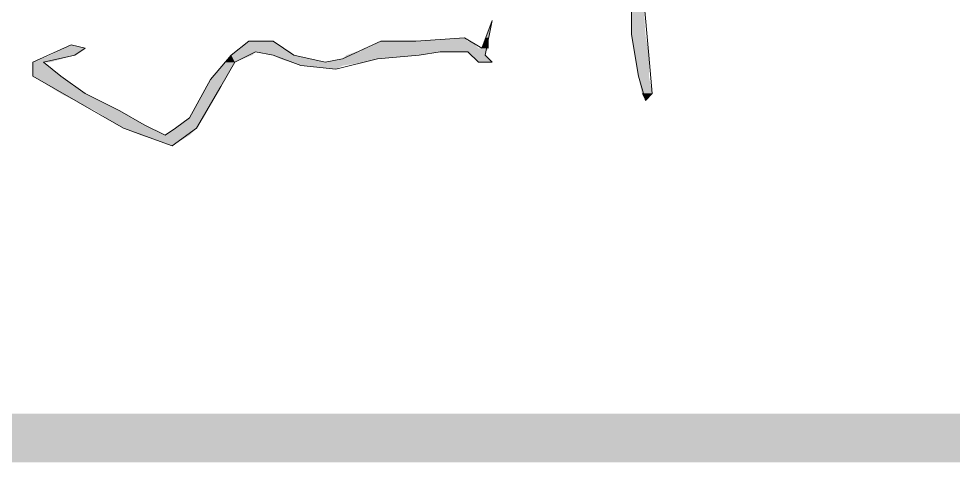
# Model space of a CAD drawing. Header units: millimetres. Extents: x 24 to 410, y 10 to 282.
# Drawn here: x 256.28 to 267.65, y 9.65 to 15.05 of the extents above; entities that cross this region are included whole.
import ezdxf

# ---------------------------------------------------------------- set-up
doc = ezdxf.new("R2010")
doc.units = ezdxf.units.MM
doc.layers.add('Watermark', color=7, linetype='Continuous')

msp = doc.modelspace()

# ---------------------------------------------------------------- hatches: boundary and pattern name
h = msp.add_hatch(color=256)
h.dxf.hatch_style = 2
h.paths.add_polyline_path([(30.395333, 10.244667), (29.802667, 9.652), (409.786667, 10.244667)])
h = msp.add_hatch(color=256)
h.dxf.hatch_style = 2
h.paths.add_polyline_path([(29.802667, 9.652), (409.786667, 10.244667), (410.379333, 9.652)])
at = {"layer": 'Watermark'}
h = msp.add_hatch(color=256, dxfattribs=at)
h.dxf.hatch_style = 2
h.paths.add_polyline_path([(263.736667, 15.621), (263.736667, 14.859), (263.906, 14.859)])
h = msp.add_hatch(color=256, dxfattribs=at)
h.dxf.hatch_style = 2
h.paths.add_polyline_path([(263.736667, 15.621), (263.863667, 15.621), (263.906, 14.859)])
h = msp.add_hatch(color=256, dxfattribs=at)
h.dxf.hatch_style = 2
h.paths.add_polyline_path([(262.043333, 15.028333), (261.958667, 14.816667), (262.001, 14.816667)])
h = msp.add_hatch(color=256, dxfattribs=at)
h.dxf.hatch_style = 2
h.paths.add_polyline_path([(261.704667, 14.816667), (261.112, 14.774333), (261.747, 14.774333)])
h = msp.add_hatch(color=256, dxfattribs=at)
h.dxf.hatch_style = 2
h.paths.add_polyline_path([(261.958667, 14.816667), (261.916333, 14.689667), (262.001, 14.689667)])
h = msp.add_hatch(color=256, dxfattribs=at)
h.dxf.hatch_style = 2
h.paths.add_polyline_path([(261.958667, 14.816667), (262.001, 14.816667), (262.001, 14.689667)])
h = msp.add_hatch(color=256, dxfattribs=at)
h.dxf.hatch_style = 2
h.paths.add_polyline_path([(263.736667, 14.859), (263.779, 14.605), (263.948333, 14.605)])
h = msp.add_hatch(color=256, dxfattribs=at)
h.dxf.hatch_style = 2
h.paths.add_polyline_path([(263.736667, 14.859), (263.906, 14.859), (263.948333, 14.605)])
h = msp.add_hatch(color=256, dxfattribs=at)
h.dxf.hatch_style = 2
h.paths.add_polyline_path([(256.836333, 14.689667), (256.667, 14.605), (256.963333, 14.605)])
h = msp.add_hatch(color=256, dxfattribs=at)
h.dxf.hatch_style = 2
h.paths.add_polyline_path([(256.921, 14.732), (256.836333, 14.689667), (257.090333, 14.689667)])
h = msp.add_hatch(color=256, dxfattribs=at)
h.dxf.hatch_style = 2
h.paths.add_polyline_path([(256.836333, 14.689667), (257.090333, 14.689667), (256.963333, 14.605)])
h = msp.add_hatch(color=256, dxfattribs=at)
h.dxf.hatch_style = 2
h.paths.add_polyline_path([(259.08, 14.774333), (258.910667, 14.647333), (259.588, 14.647333)])
h = msp.add_hatch(color=256, dxfattribs=at)
h.dxf.hatch_style = 2
h.paths.add_polyline_path([(259.08, 14.774333), (259.376333, 14.774333)])
h = msp.add_hatch(color=256, dxfattribs=at)
h.dxf.hatch_style = 2
h.paths.add_polyline_path([(259.08, 14.774333), (259.376333, 14.774333), (259.588, 14.647333)])
h = msp.add_hatch(color=256, dxfattribs=at)
h.dxf.hatch_style = 2
h.paths.add_polyline_path([(260.477, 14.689667), (260.434667, 14.647333), (261.958667, 14.647333)])
h = msp.add_hatch(color=256, dxfattribs=at)
h.dxf.hatch_style = 2
h.paths.add_polyline_path([(260.519333, 14.689667), (260.477, 14.689667), (261.916333, 14.689667)])
h = msp.add_hatch(color=256, dxfattribs=at)
h.dxf.hatch_style = 2
h.paths.add_polyline_path([(260.477, 14.689667), (262.001, 14.689667), (261.958667, 14.647333)])
h = msp.add_hatch(color=256, dxfattribs=at)
h.dxf.hatch_style = 2
h.paths.add_polyline_path([(260.688667, 14.774333), (260.519333, 14.689667), (261.874, 14.689667)])
h = msp.add_hatch(color=256, dxfattribs=at)
h.dxf.hatch_style = 2
h.paths.add_polyline_path([(260.519333, 14.689667), (261.916333, 14.689667)])
h = msp.add_hatch(color=256, dxfattribs=at)
h.dxf.hatch_style = 2
h.paths.add_polyline_path([(261.112, 14.774333), (260.688667, 14.774333), (261.789333, 14.774333)])
h = msp.add_hatch(color=256, dxfattribs=at)
h.dxf.hatch_style = 2
h.paths.add_polyline_path([(260.688667, 14.774333), (261.789333, 14.774333), (261.874, 14.689667)])
h = msp.add_hatch(color=256, dxfattribs=at)
h.dxf.hatch_style = 2
h.paths.add_polyline_path([(261.112, 14.774333), (261.789333, 14.774333)])
h = msp.add_hatch(color=256, dxfattribs=at)
h.dxf.hatch_style = 2
h.paths.add_polyline_path([(261.916333, 14.689667), (262.001, 14.689667)])
h = msp.add_hatch(color=256, dxfattribs=at)
h.dxf.hatch_style = 2
h.paths.add_polyline_path([(261.916333, 14.689667), (262.001, 14.689667)])
h = msp.add_hatch(color=256, dxfattribs=at)
h.dxf.hatch_style = 2
h.paths.add_polyline_path([(256.667, 14.605), (256.455333, 14.520333), (256.667, 14.520333)])
h = msp.add_hatch(color=256, dxfattribs=at)
h.dxf.hatch_style = 2
h.paths.add_polyline_path([(256.667, 14.605), (256.963333, 14.605), (256.667, 14.520333)])
h = msp.add_hatch(color=256, dxfattribs=at)
h.dxf.hatch_style = 2
h.paths.add_polyline_path([(258.868333, 14.605), (258.783667, 14.520333), (258.910667, 14.520333)])
h = msp.add_hatch(color=256, dxfattribs=at)
h.dxf.hatch_style = 2
h.paths.add_polyline_path([(258.910667, 14.647333), (258.868333, 14.605), (259.122333, 14.605)])
h = msp.add_hatch(color=256, dxfattribs=at)
h.dxf.hatch_style = 2
h.paths.add_polyline_path([(258.868333, 14.605), (259.122333, 14.605), (258.910667, 14.520333)])
h = msp.add_hatch(color=256, dxfattribs=at)
h.dxf.hatch_style = 2
h.paths.add_polyline_path([(258.910667, 14.647333), (259.164667, 14.647333), (259.122333, 14.605)])
h = msp.add_hatch(color=256, dxfattribs=at)
h.dxf.hatch_style = 2
h.paths.add_polyline_path([(259.164667, 14.647333), (259.376333, 14.605), (259.630333, 14.605)])
h = msp.add_hatch(color=256, dxfattribs=at)
h.dxf.hatch_style = 2
h.paths.add_polyline_path([(259.164667, 14.647333), (259.588, 14.647333), (259.630333, 14.605)])
h = msp.add_hatch(color=256, dxfattribs=at)
h.dxf.hatch_style = 2
h.paths.add_polyline_path([(259.376333, 14.605), (259.461, 14.562667), (259.799667, 14.562667)])
h = msp.add_hatch(color=256, dxfattribs=at)
h.dxf.hatch_style = 2
h.paths.add_polyline_path([(259.376333, 14.605), (259.630333, 14.605), (259.799667, 14.562667)])
h = msp.add_hatch(color=256, dxfattribs=at)
h.dxf.hatch_style = 2
h.paths.add_polyline_path([(259.461, 14.562667), (259.588, 14.520333), (260.011333, 14.520333)])
h = msp.add_hatch(color=256, dxfattribs=at)
h.dxf.hatch_style = 2
h.paths.add_polyline_path([(259.461, 14.562667), (259.799667, 14.562667), (260.011333, 14.520333)])
h = msp.add_hatch(color=256, dxfattribs=at)
h.dxf.hatch_style = 2
h.paths.add_polyline_path([(260.223, 14.562667), (260.011333, 14.520333), (260.477, 14.520333)])
h = msp.add_hatch(color=256, dxfattribs=at)
h.dxf.hatch_style = 2
h.paths.add_polyline_path([(260.265333, 14.605), (260.223, 14.562667), (260.646333, 14.562667)])
h = msp.add_hatch(color=256, dxfattribs=at)
h.dxf.hatch_style = 2
h.paths.add_polyline_path([(260.223, 14.562667), (260.646333, 14.562667), (260.477, 14.520333)])
h = msp.add_hatch(color=256, dxfattribs=at)
h.dxf.hatch_style = 2
h.paths.add_polyline_path([(260.392333, 14.647333), (260.265333, 14.605), (261.154333, 14.605)])
h = msp.add_hatch(color=256, dxfattribs=at)
h.dxf.hatch_style = 2
h.paths.add_polyline_path([(260.265333, 14.605), (261.154333, 14.605), (260.646333, 14.562667)])
h = msp.add_hatch(color=256, dxfattribs=at)
h.dxf.hatch_style = 2
h.paths.add_polyline_path([(260.434667, 14.647333), (260.392333, 14.647333), (261.408333, 14.647333)])
h = msp.add_hatch(color=256, dxfattribs=at)
h.dxf.hatch_style = 2
h.paths.add_polyline_path([(260.392333, 14.647333), (261.408333, 14.647333), (261.154333, 14.605)])
h = msp.add_hatch(color=256, dxfattribs=at)
h.dxf.hatch_style = 2
h.paths.add_polyline_path([(260.434667, 14.647333), (261.747, 14.647333), (261.408333, 14.647333)])
h = msp.add_hatch(color=256, dxfattribs=at)
h.dxf.hatch_style = 2
h.paths.add_polyline_path([(261.747, 14.647333), (261.958667, 14.647333)])
h = msp.add_hatch(color=256, dxfattribs=at)
h.dxf.hatch_style = 2
h.paths.add_polyline_path([(261.747, 14.647333), (261.958667, 14.647333)])
h = msp.add_hatch(color=256, dxfattribs=at)
h.dxf.hatch_style = 2
h.paths.add_polyline_path([(261.747, 14.647333), (261.789333, 14.605), (261.958667, 14.605)])
h = msp.add_hatch(color=256, dxfattribs=at)
h.dxf.hatch_style = 2
h.paths.add_polyline_path([(261.747, 14.647333), (261.958667, 14.647333), (261.958667, 14.605)])
h = msp.add_hatch(color=256, dxfattribs=at)
h.dxf.hatch_style = 2
h.paths.add_polyline_path([(261.789333, 14.605), (261.874, 14.520333), (262.043333, 14.520333)])
h = msp.add_hatch(color=256, dxfattribs=at)
h.dxf.hatch_style = 2
h.paths.add_polyline_path([(261.789333, 14.605), (261.958667, 14.605), (262.043333, 14.520333)])
h = msp.add_hatch(color=256, dxfattribs=at)
h.dxf.hatch_style = 2
h.paths.add_polyline_path([(263.779, 14.605), (263.821333, 14.351), (263.948333, 14.351)])
h = msp.add_hatch(color=256, dxfattribs=at)
h.dxf.hatch_style = 2
h.paths.add_polyline_path([(263.779, 14.605), (263.948333, 14.605), (263.948333, 14.351)])
h = msp.add_hatch(color=256, dxfattribs=at)
h.dxf.hatch_style = 2
h.paths.add_polyline_path([(256.455333, 14.520333), (256.582333, 14.520333)])
h = msp.add_hatch(color=256, dxfattribs=at)
h.dxf.hatch_style = 2
h.paths.add_polyline_path([(256.455333, 14.520333), (256.667, 14.520333), (256.582333, 14.520333)])
h = msp.add_hatch(color=256, dxfattribs=at)
h.dxf.hatch_style = 2
h.paths.add_polyline_path([(256.455333, 14.520333), (256.455333, 14.351), (256.794, 14.351)])
h = msp.add_hatch(color=256, dxfattribs=at)
h.dxf.hatch_style = 2
h.paths.add_polyline_path([(256.455333, 14.520333), (256.582333, 14.520333), (256.794, 14.351)])
h = msp.add_hatch(color=256, dxfattribs=at)
h.dxf.hatch_style = 2
h.paths.add_polyline_path([(258.783667, 14.520333), (258.614333, 14.308667), (258.783667, 14.308667)])
h = msp.add_hatch(color=256, dxfattribs=at)
h.dxf.hatch_style = 2
h.paths.add_polyline_path([(258.783667, 14.520333), (258.910667, 14.520333), (258.783667, 14.308667)])
h = msp.add_hatch(color=256, dxfattribs=at)
h.dxf.hatch_style = 2
h.paths.add_polyline_path([(259.588, 14.520333), (259.715, 14.478), (260.223, 14.478)])
h = msp.add_hatch(color=256, dxfattribs=at)
h.dxf.hatch_style = 2
h.paths.add_polyline_path([(259.588, 14.520333), (260.477, 14.520333), (260.223, 14.478)])
h = msp.add_hatch(color=256, dxfattribs=at)
h.dxf.hatch_style = 2
h.paths.add_polyline_path([(259.715, 14.478), (260.223, 14.478), (260.138333, 14.435667)])
h = msp.add_hatch(color=256, dxfattribs=at)
h.dxf.hatch_style = 2
h.paths.add_polyline_path([(256.455333, 14.351), (256.794, 14.139333), (257.090333, 14.139333)])
h = msp.add_hatch(color=256, dxfattribs=at)
h.dxf.hatch_style = 2
h.paths.add_polyline_path([(256.455333, 14.351), (256.794, 14.351), (257.090333, 14.139333)])
h = msp.add_hatch(color=256, dxfattribs=at)
h.dxf.hatch_style = 2
h.paths.add_polyline_path([(263.821333, 14.351), (263.863667, 14.139333), (263.990667, 14.139333)])
h = msp.add_hatch(color=256, dxfattribs=at)
h.dxf.hatch_style = 2
h.paths.add_polyline_path([(263.821333, 14.351), (263.948333, 14.351), (263.990667, 14.139333)])
h = msp.add_hatch(color=256, dxfattribs=at)
h.dxf.hatch_style = 2
h.paths.add_polyline_path([(258.572, 14.224), (258.360333, 13.843), (258.529667, 13.843)])
h = msp.add_hatch(color=256, dxfattribs=at)
h.dxf.hatch_style = 2
h.paths.add_polyline_path([(258.572, 14.224), (258.741333, 14.224), (258.529667, 13.843)])
h = msp.add_hatch(color=256, dxfattribs=at)
h.dxf.hatch_style = 2
h.paths.add_polyline_path([(258.614333, 14.308667), (258.572, 14.224), (258.741333, 14.224)])
h = msp.add_hatch(color=256, dxfattribs=at)
h.dxf.hatch_style = 2
h.paths.add_polyline_path([(258.614333, 14.308667), (258.783667, 14.308667), (258.741333, 14.224)])
h = msp.add_hatch(color=256, dxfattribs=at)
h.dxf.hatch_style = 2
h.paths.add_polyline_path([(256.794, 14.139333), (257.217333, 13.927667), (257.513667, 13.927667)])
h = msp.add_hatch(color=256, dxfattribs=at)
h.dxf.hatch_style = 2
h.paths.add_polyline_path([(256.794, 14.139333), (257.090333, 14.139333), (257.513667, 13.927667)])
h = msp.add_hatch(color=256, dxfattribs=at)
h.dxf.hatch_style = 2
h.paths.add_polyline_path([(263.863667, 14.139333), (263.990667, 14.139333), (263.906, 14.054667)])
h = msp.add_hatch(color=256, dxfattribs=at)
h.dxf.hatch_style = 2
h.paths.add_polyline_path([(257.217333, 13.927667), (257.471333, 13.758333), (257.81, 13.758333)])
h = msp.add_hatch(color=256, dxfattribs=at)
h.dxf.hatch_style = 2
h.paths.add_polyline_path([(257.217333, 13.927667), (257.513667, 13.927667), (257.81, 13.758333)])
h = msp.add_hatch(color=256, dxfattribs=at)
h.dxf.hatch_style = 2
h.paths.add_polyline_path([(258.360333, 13.843), (258.191, 13.716), (258.445, 13.716)])
h = msp.add_hatch(color=256, dxfattribs=at)
h.dxf.hatch_style = 2
h.paths.add_polyline_path([(258.360333, 13.843), (258.529667, 13.843), (258.445, 13.716)])
h = msp.add_hatch(color=256, dxfattribs=at)
h.dxf.hatch_style = 2
h.paths.add_polyline_path([(257.471333, 13.758333), (257.556, 13.716), (257.894667, 13.716)])
h = msp.add_hatch(color=256, dxfattribs=at)
h.dxf.hatch_style = 2
h.paths.add_polyline_path([(257.471333, 13.758333), (257.81, 13.758333), (257.894667, 13.716)])
h = msp.add_hatch(color=256, dxfattribs=at)
h.dxf.hatch_style = 2
h.paths.add_polyline_path([(257.556, 13.716), (257.767667, 13.631333), (258.064, 13.631333)])
h = msp.add_hatch(color=256, dxfattribs=at)
h.dxf.hatch_style = 2
h.paths.add_polyline_path([(257.556, 13.716), (257.894667, 13.716), (258.064, 13.631333)])
h = msp.add_hatch(color=256, dxfattribs=at)
h.dxf.hatch_style = 2
h.paths.add_polyline_path([(258.191, 13.716), (258.064, 13.631333), (258.360333, 13.631333)])
h = msp.add_hatch(color=256, dxfattribs=at)
h.dxf.hatch_style = 2
h.paths.add_polyline_path([(258.191, 13.716), (258.445, 13.716), (258.360333, 13.631333)])
h = msp.add_hatch(color=256, dxfattribs=at)
h.dxf.hatch_style = 2
h.paths.add_polyline_path([(257.767667, 13.631333), (258.360333, 13.631333), (258.148667, 13.504333)])

# ---------------------------------------------------------------- linework, layer by layer
at = {"layer": 'Watermark', "lineweight": 0}
msp.add_lwpolyline([(263.736667, 15.621), (263.736667, 14.859), (263.821333, 14.351), (263.906, 14.054667), (263.990667, 14.139333), (263.948333, 14.605), (263.821333, 16.002)], dxfattribs=at)
msp.add_lwpolyline([(257.090333, 14.689667), (256.921, 14.732), (256.455333, 14.520333), (256.455333, 14.351), (257.556, 13.716), (258.148667, 13.504333), (258.445, 13.716), (258.741333, 14.224), (258.910667, 14.520333), (259.164667, 14.647333), (259.376333, 14.605), (259.715, 14.478), (260.138333, 14.435667), (260.646333, 14.562667), (261.154333, 14.605), (261.408333, 14.647333), (261.747, 14.647333), (261.874, 14.520333), (262.043333, 14.520333), (261.958667, 14.605), (262.043333, 15.028333), (261.916333, 14.689667), (261.704667, 14.816667), (261.112, 14.774333), (260.688667, 14.774333), (260.223, 14.562667), (260.011333, 14.520333), (259.630333, 14.605), (259.376333, 14.774333), (259.08, 14.774333), (258.868333, 14.605), (258.614333, 14.308667), (258.360333, 13.843), (258.191, 13.716), (258.064, 13.631333), (257.81, 13.758333), (257.513667, 13.927667), (257.090333, 14.139333), (256.794, 14.351), (256.582333, 14.520333), (256.963333, 14.605)], close=True, dxfattribs=at)

doc.saveas('drawing.dxf')
